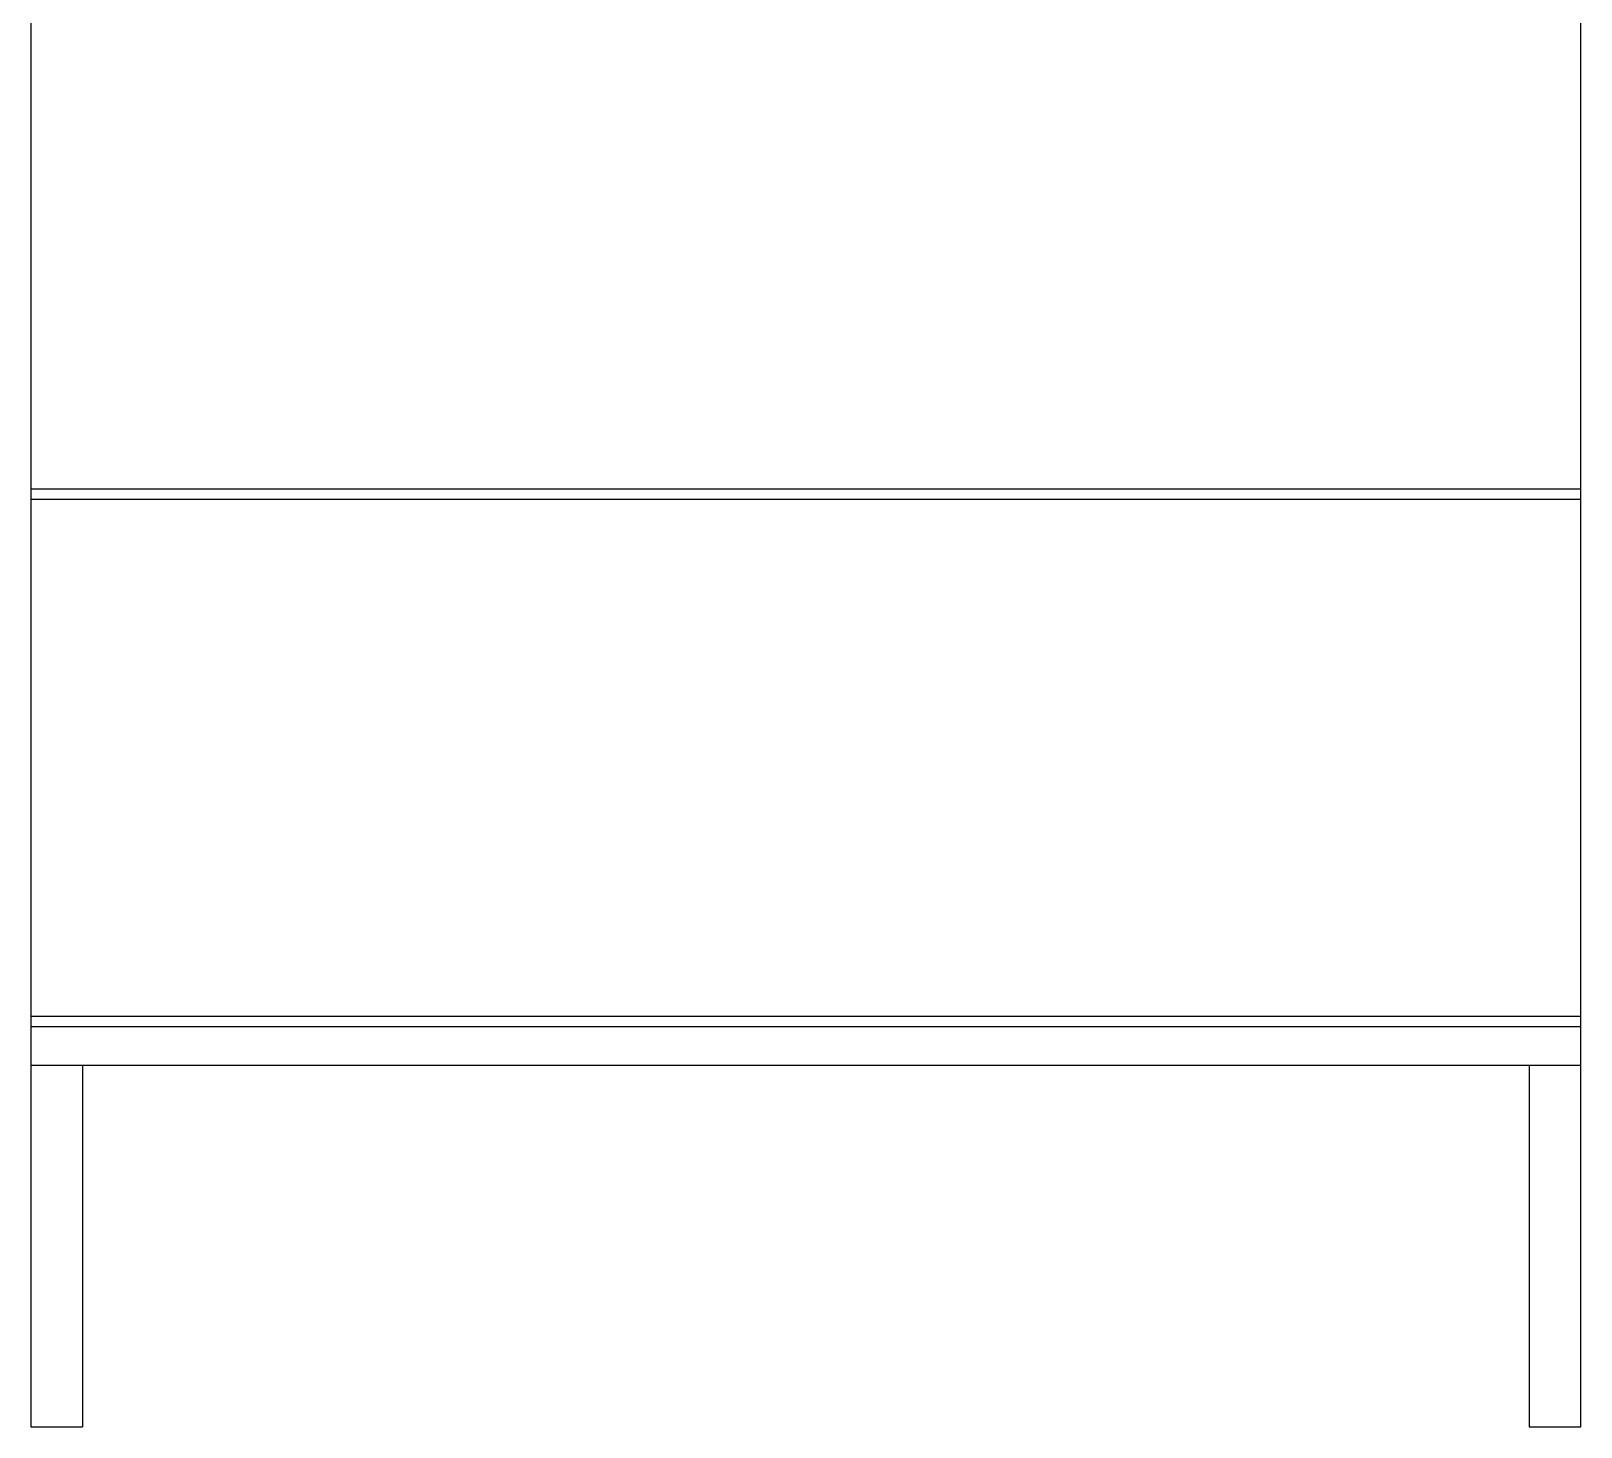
# Model space of a CAD drawing. Header units: centimetres. Extents: x 4 to 257, y 1 to 229.
# Drawn here: x 21.1 to 81.1, y 60.3 to 114.4 of the extents above; entities that cross this region are included whole.
import ezdxf

# ---------------------------------------------------------------- set-up
doc = ezdxf.new("R2010")
doc.units = ezdxf.units.CM

msp = doc.modelspace()

# ---------------------------------------------------------------- linework, layer by layer
for p, q in [((21.068, 159.35), (21.068, 75.35)), ((81.068, 60.35), (81.068, 159.35)), ((21.068, 96.65), (81.068, 96.65)), ((21.068, 96.25), (81.068, 96.25)), ((21.068, 76.25), (81.068, 76.25)), ((21.068, 75.85), (81.068, 75.85)), ((21.068, 75.35), (21.068, 60.35)), ((21.068, 74.35), (81.068, 74.35)), ((23.068, 74.35), (23.068, 60.35)), ((79.068, 74.35), (79.068, 60.35)), ((21.068, 60.35), (23.068, 60.35)), ((79.068, 60.35), (81.068, 60.35))]:
    msp.add_line(p, q)

doc.saveas('drawing.dxf')
